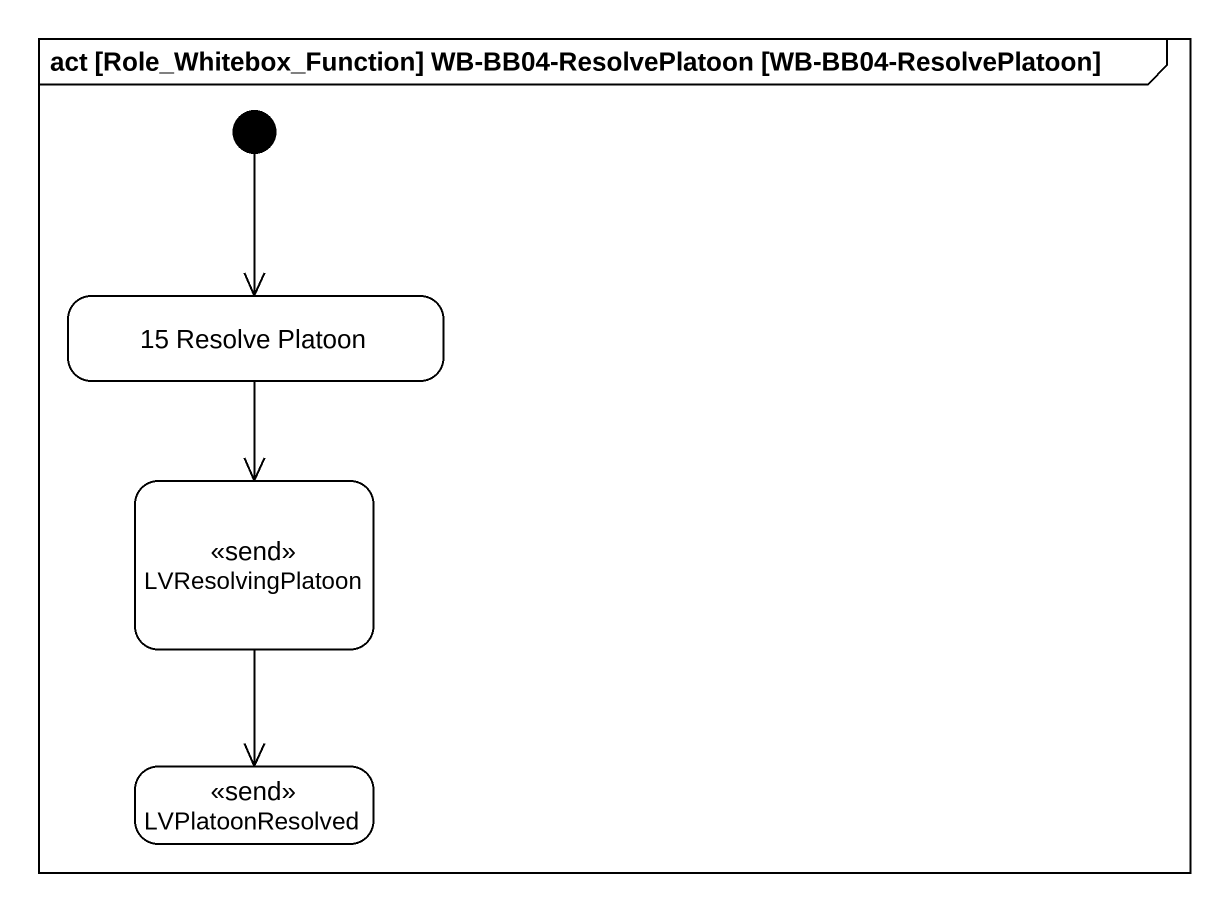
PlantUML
@startuml
mainframe act [Role_Whitebox_Function] WB-BB04-ResolvePlatoon [WB-BB04-ResolvePlatoon]
hide empty description
state "15 Resolve Platoon" as s15_Resolve_Platoon
state LVResolvingPlatoon <<send>>
state LVPlatoonResolved <<send>>
[*] --> s15_Resolve_Platoon
s15_Resolve_Platoon --> LVResolvingPlatoon
LVResolvingPlatoon --> LVPlatoonResolved
@enduml
